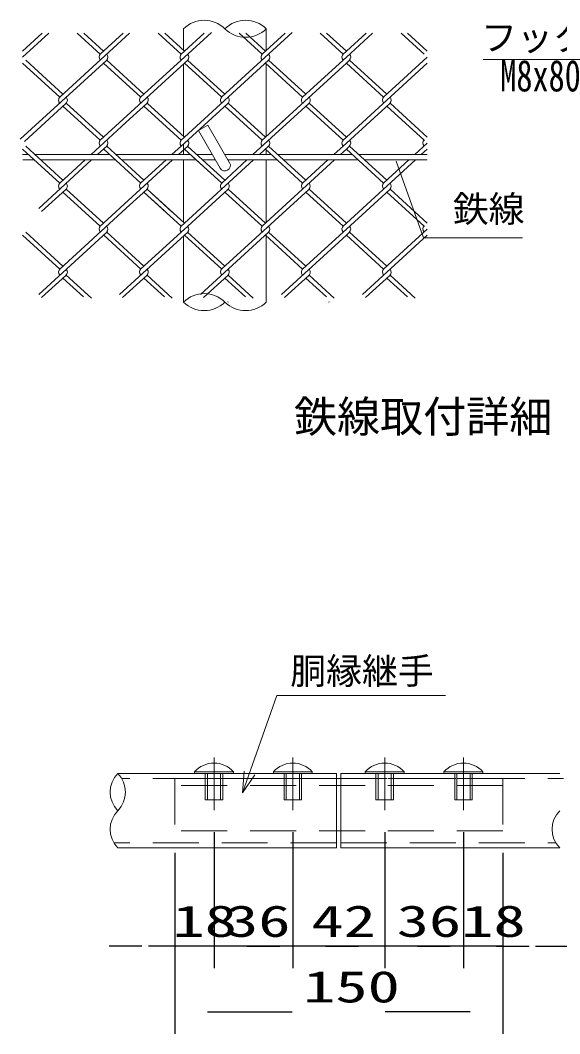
# Model space of a CAD drawing. Units: millimetres, scale not verified. Extents: x -4210 to 4210, y -2971 to 2972.
# Drawn here: x 1132 to 2118, y -1114 to 740 of the extents above; entities that cross this region are included whole.
import ezdxf
from ezdxf.enums import TextEntityAlignment as Align

# ---------------------------------------------------------------- set-up
doc = ezdxf.new("R2010")
doc.units = ezdxf.units.MM
doc.header["$LTSCALE"] = 10
doc.linetypes.add('USER2', pattern=[50.5, 30, -9, 2.5, -9])
doc.linetypes.add('USER3', pattern=[12.6, 8.4, -4.2])
for name, color, linetype, lineweight in [('0-A_D-STR-TXT', 7, 'Continuous', 13), ('0-D_3', 3, 'Continuous', 13), ('0-E_26', 2, 'USER2', 13), ('0-F_1', 1, 'Continuous', 9), ('1-0_27', 7, 'Continuous', 13), ('1-1_28', 7, 'Continuous', 13), ('1-3_11', 59, 'Continuous', 9), ('1-4_2', 7, 'Continuous', 13)]:
    doc.layers.add(name, color=color, linetype=linetype, lineweight=lineweight)
doc.layers.add('1-5_24', color=7, linetype='Continuous')
doc.styles.add('ＭＳ ゴシック', font='')
doc.styles.get('ＭＳ ゴシック').set_extended_font_data('MS Gothic')

msp = doc.modelspace()

# ---------------------------------------------------------------- linework, layer by layer
at = {"layer": '0-A_D-STR-TXT'}
msp.add_lwpolyline([(2050, 342.47), (1869.13, 342.47), (1819.47, 482.68)], dxfattribs=at)
at = {"layer": '0-D_3'}
for p, q in [((1457.71, 538.74), (1475.03, 548.74)), ((1457.71, 538.74), (1497.53, 469.77)), ((1475.03, 548.74), (1514.85, 479.77)), ((1136.14, 494.77), (1147.05, 494.77)), ((1136.62, 484.77), (1157.97, 484.77)), ((1158.9, 494.77), (1295.07, 494.77)), ((1169.81, 484.77), (1305.99, 484.77)), ((1306.91, 494.77), (1443.09, 494.77)), ((1317.83, 484.77), (1454, 484.77)), ((1454.93, 494.77), (1483.09, 494.77)), ((1465.85, 484.77), (1488.87, 484.77)), ((1506.19, 494.77), (1591.11, 494.77)), ((1511.96, 484.77), (1602.02, 484.77)), ((1602.95, 494.77), (1739.13, 494.77)), ((1613.86, 484.77), (1750.04, 484.77)), ((1750.97, 494.77), (1876.23, 494.77)), ((1761.88, 484.77), (1876.23, 484.77)), ((1450.75, -634.74), (1521.95, -634.74)), ((1450.75, -634.74), (1450.75, -637.52)), ((1450.75, -637.52), (1521.95, -637.52)), ((1521.95, -634.74), (1521.95, -637.52)), ((1594.75, -634.74), (1665.95, -634.74)), ((1594.75, -634.74), (1594.75, -637.52)), ((1594.75, -637.52), (1665.95, -637.52)), ((1665.95, -634.74), (1665.95, -637.52)), ((1833.95, -634.74), (1762.75, -634.74)), ((1762.75, -634.74), (1762.75, -637.52)), ((1833.95, -637.52), (1762.75, -637.52)), ((1833.95, -634.74), (1833.95, -637.52)), ((1977.95, -634.74), (1906.75, -634.74)), ((1906.75, -634.74), (1906.75, -637.52)), ((1977.95, -637.52), (1906.75, -637.52)), ((1977.95, -634.74), (1977.95, -637.52))]:
    msp.add_line(p, q, dxfattribs=at)
at = {"layer": '0-D_3', "linetype": 'USER3'}
for p, q in [((1414.35, -646.72), (1414.35, -742.32)), ((2014.35, -646.72), (1414.35, -646.72)), ((1470.35, -637.52), (1470.35, -685.52)), ((1474.35, -637.52), (1474.35, -685.52)), ((1498.35, -637.52), (1498.35, -685.52)), ((1502.35, -637.52), (1502.35, -685.52)), ((1614.35, -637.52), (1614.35, -685.52)), ((1618.35, -637.52), (1618.35, -685.52)), ((1642.35, -637.52), (1642.35, -685.52)), ((1646.35, -637.52), (1646.35, -685.52)), ((1782.35, -637.52), (1782.35, -685.52)), ((1786.35, -637.52), (1786.35, -685.52)), ((1810.35, -637.52), (1810.35, -685.52)), ((1814.35, -637.52), (1814.35, -685.52)), ((1926.35, -637.52), (1926.35, -685.52)), ((1930.35, -637.52), (1930.35, -685.52)), ((1954.35, -637.52), (1954.35, -685.52)), ((1958.35, -637.52), (1958.35, -685.52)), ((2014.35, -646.72), (2014.35, -742.32)), ((2014.35, -659.52), (1414.35, -659.52)), ((1470.35, -685.52), (1502.35, -685.52)), ((1614.35, -685.52), (1646.35, -685.52)), ((1814.35, -685.52), (1782.35, -685.52)), ((1958.35, -685.52), (1926.35, -685.52)), ((2014.35, -742.32), (1414.35, -742.32))]:
    msp.add_line(p, q, dxfattribs=at)
at = {"layer": '0-D_3'}
for centre, radius, start, end in [((1506.19, 474.77), 10, 210, 30), ((1486.35, -665.12), 46.8, 40.47549, 139.52451), ((1630.35, -665.12), 46.8, 40.47549, 139.52451), ((1798.35, -665.12), 46.8, 40.47549, 139.52451), ((1942.35, -665.12), 46.8, 40.47549, 139.52451)]:
    msp.add_arc(centre, radius, start, end, dxfattribs=at)
at = {"layer": '0-E_26'}
for p, q in [((1486.35, -608.38), (1486.35, -704.82)), ((1630.35, -608.38), (1630.35, -704.82)), ((1798.35, -608.38), (1798.35, -704.82)), ((1942.35, -608.38), (1942.35, -704.82))]:
    msp.add_line(p, q, dxfattribs=at)
at = {"layer": '0-F_1'}
for p, q in [((1430.56, 724.77), (1430.56, 685.29)), ((1581.81, 685.29), (1581.81, 724.77)), ((1430.56, 660.63), (1430.56, 527.95)), ((1581.81, 527.95), (1581.81, 660.63)), ((1430.56, 514.14), (1430.56, 494.77)), ((1581.81, 494.77), (1581.81, 503.29)), ((1430.56, 484.77), (1430.56, 370.62)), ((1581.81, 370.62), (1581.81, 484.77)), ((1430.56, 345.95), (1430.56, 224.77)), ((1581.81, 224.77), (1581.81, 348.92)), ((1710.35, -637.52), (1310.35, -637.52)), ((1710.35, -637.52), (1710.35, -773.52)), ((1718.35, -637.52), (1718.35, -773.52)), ((1718.35, -637.52), (2118.35, -637.52)), ((1710.35, -773.52), (1310.35, -773.52)), ((1718.35, -773.52), (2118.35, -773.52))]:
    msp.add_line(p, q, dxfattribs=at)
at = {"layer": '0-F_1', "linetype": 'USER3'}
for p, q in [((1710.35, -646.72), (1317.51, -646.72)), ((1718.35, -646.72), (2125.51, -646.72)), ((1710.35, -764.32), (1303.19, -764.32)), ((1718.35, -764.32), (2111.19, -764.32))]:
    msp.add_line(p, q, dxfattribs=at)
at = {"layer": '1-0_27', "lineweight": 25}
for p, q in [((1486.35, -744.82), (1486.35, -993.52)), ((1486.35, -744.82), (1486.35, -993.52)), ((1630.35, -744.82), (1630.35, -993.52)), ((1630.35, -744.82), (1630.35, -993.52)), ((1798.35, -744.82), (1798.35, -993.52)), ((1798.35, -744.82), (1798.35, -993.52)), ((1942.35, -744.82), (1942.35, -993.52)), ((1942.35, -744.82), (1942.35, -993.52)), ((1414.35, -782.32), (1414.35, -993.52)), ((1414.35, -782.32), (1414.35, -1113.52)), ((2014.35, -782.32), (2014.35, -993.52)), ((2014.35, -782.32), (2014.35, -1113.52)), ((1354.35, -953.52), (1294.35, -953.52)), ((1426.35, -953.52), (1366.35, -953.52)), ((1486.35, -953.52), (1414.35, -953.52)), ((1630.35, -953.52), (1486.35, -953.52)), ((1570.35, -953.52), (1510.35, -953.52)), ((1546.35, -953.52), (1606.35, -953.52)), ((1798.35, -953.52), (1630.35, -953.52)), ((1738.35, -953.52), (1678.35, -953.52)), ((1690.35, -953.52), (1750.35, -953.52)), ((1942.35, -953.52), (1798.35, -953.52)), ((1882.35, -953.52), (1822.35, -953.52)), ((1858.35, -953.52), (1918.35, -953.52)), ((2014.35, -953.52), (1942.35, -953.52)), ((2002.35, -953.52), (2062.35, -953.52)), ((2074.35, -953.52), (2134.35, -953.52)), ((1474.35, -1073.52), (1629.35, -1073.52)), ((1954.35, -1073.52), (1799.35, -1073.52))]:
    msp.add_line(p, q, dxfattribs=at)
at = {"layer": '1-0_27'}
for centre, radius, start, end in [((1468.37, 686.72), 53.65, 45.18146, 134.81854), ((1544, 686.72), 53.65, 45.18146, 134.81854), ((1544, 762.82), 53.65, 225.18146, 314.81854), ((1468.37, 186.72), 53.65, 45.18146, 134.81854), ((1468.37, 262.82), 53.65, 225.18146, 314.81854), ((1544, 262.82), 53.65, 225.18146, 314.81854), ((1344.57, -671.52), 48.24, 135.18146, 224.81854), ((1276.14, -671.52), 48.24, 315.18146, 44.81854), ((1344.57, -739.52), 48.24, 135.18146, 224.81854), ((2152.57, -739.52), 48.24, 135.18146, 224.81854)]:
    msp.add_arc(centre, radius, start, end, dxfattribs=at)
at = {"layer": '1-1_28'}
for p, q in [((2279.19, 668.81), (1978.17, 668.81)), ((1538.29, -672.89), (1541.39, -633.01)), ((1538.29, -672.89), (1560.92, -639.9))]:
    msp.add_line(p, q, dxfattribs=at)
msp.add_lwpolyline([(1538.29, -672.89), (1601.22, -494.61), (1909.25, -494.61)], dxfattribs=at)
at = {"layer": '1-3_11'}
for p, q in [((1136.14, 683.81), (1172.19, 716.84)), ((1136.14, 672.96), (1184.03, 716.84)), ((1204.75, 600.19), (1332.05, 716.84)), ((1236.27, 716.84), (1278.28, 678.34)), ((1248.11, 716.84), (1284.16, 683.81)), ((1278.24, 678.38), (1320.2, 716.84)), ((1384.29, 716.84), (1426.3, 678.34)), ((1432.18, 672.96), (1481.6, 718.24)), ((1500.78, 600.19), (1629.27, 717.92)), ((1532.31, 716.84), (1574.32, 678.34)), ((1544.15, 716.84), (1580.2, 683.81)), ((1574.28, 678.38), (1616.24, 716.84)), ((1680.33, 716.84), (1722.34, 678.34)), ((1728.22, 672.96), (1776.1, 716.84)), ((1828.35, 716.84), (1870.36, 678.34)), ((1840.19, 716.84), (1876.23, 683.81)), ((1132.05, 522.72), (1290.08, 667.53)), ((1142.04, 667.55), (1210.15, 605.14)), ((1290.04, 667.57), (1358.17, 605.14)), ((1352.76, 600.19), (1432.18, 672.96)), ((1426.26, 678.38), (1432.18, 683.81)), ((1432.18, 662.11), (1438.1, 667.53)), ((1432.18, 526.47), (1586.12, 667.53)), ((1438.08, 667.55), (1506.19, 605.14)), ((1586.07, 667.57), (1654.21, 605.14)), ((1648.8, 600.19), (1728.22, 672.96)), ((1722.29, 678.38), (1728.22, 683.81)), ((1728.22, 662.11), (1734.14, 667.53)), ((1734.11, 667.55), (1802.22, 605.14)), ((1796.82, 600.19), (1876.23, 672.96)), ((1136.14, 662.11), (1204.23, 599.71)), ((1278.24, 521.05), (1432.18, 662.11)), ((1284.16, 662.11), (1352.25, 599.71)), ((1432.18, 662.11), (1500.27, 599.71)), ((1580.67, 661.67), (1648.31, 599.69)), ((1609.78, 553.58), (1728.22, 662.11)), ((1728.22, 662.11), (1796.3, 599.71)), ((1728.22, 526.47), (1876.23, 662.11)), ((1216.07, 599.71), (1215.55, 600.19)), ((1512.11, 599.71), (1511.59, 600.19)), ((1660.13, 599.71), (1659.61, 600.19)), ((1139.66, 518.84), (1215.55, 588.39)), ((1204.75, 588.39), (1204.23, 588.86)), ((1210.15, 583.44), (1278.28, 521.01)), ((1216.07, 588.86), (1284.16, 526.47)), ((1319.15, 547.68), (1363.57, 588.39)), ((1358.17, 583.44), (1426.26, 521.05)), ((1364.09, 588.86), (1432.18, 526.47)), ((1432.18, 515.62), (1511.59, 588.39)), ((1500.78, 588.39), (1500.27, 588.86)), ((1506.19, 583.44), (1574.3, 521.03)), ((1512.11, 588.86), (1580.2, 526.47)), ((1557.44, 494.77), (1659.61, 588.39)), ((1648.8, 588.39), (1648.29, 588.86)), ((1654.21, 583.44), (1722.29, 521.05)), ((1660.13, 588.86), (1728.22, 526.47)), ((1728.22, 515.62), (1807.63, 588.39)), ((1802.22, 583.44), (1870.34, 521.03)), ((1808.15, 588.86), (1876.23, 526.47)), ((1574.28, 521.05), (1613.17, 556.69)), ((1261.4, 494.77), (1325.2, 553.23)), ((1426.26, 521.05), (1432.18, 526.47)), ((1722.29, 521.05), (1728.22, 526.47)), ((1136.14, 504.77), (1204.23, 442.38)), ((1142.04, 510.22), (1210.15, 447.8)), ((1273.25, 494.77), (1290.08, 510.2)), ((1284.63, 504.34), (1352.27, 442.36)), ((1290.04, 510.24), (1358.17, 447.8)), ((1409.42, 494.77), (1432.18, 515.62)), ((1421.27, 494.77), (1432.18, 504.77)), ((1432.18, 504.77), (1438.1, 510.2)), ((1432.18, 504.77), (1500.27, 442.38)), ((1438.08, 510.22), (1506.19, 447.8)), ((1569.28, 494.77), (1586.12, 510.2)), ((1580.67, 504.34), (1648.31, 442.36)), ((1586.07, 510.24), (1654.21, 447.8)), ((1705.46, 494.77), (1728.22, 515.62)), ((1717.3, 494.77), (1728.22, 504.77)), ((1728.22, 504.77), (1734.14, 510.2)), ((1728.22, 504.77), (1796.3, 442.38)), ((1734.11, 510.22), (1802.22, 447.8)), ((1853.48, 494.77), (1876.23, 515.62)), ((1865.32, 494.77), (1876.23, 504.77)), ((1165.72, 396.24), (1262.33, 484.77)), ((1204.75, 442.85), (1250.49, 484.77)), ((1277.77, 363.28), (1410.35, 484.77)), ((1352.76, 442.85), (1398.51, 484.77)), ((1432.18, 369.14), (1558.37, 484.77)), ((1446.94, 491.25), (1481.19, 459.86)), ((1500.27, 442.38), (1546.53, 484.77)), ((1574.25, 363.69), (1706.39, 484.77)), ((1648.8, 442.85), (1694.55, 484.77)), ((1728.22, 369.14), (1854.41, 484.77)), ((1796.82, 442.85), (1842.57, 484.77)), ((1171.13, 390.34), (1215.55, 431.06)), ((1204.75, 431.06), (1204.23, 431.53)), ((1216.07, 442.38), (1215.55, 442.85)), ((1216.07, 431.53), (1284.16, 369.14)), ((1319.15, 390.34), (1363.57, 431.06)), ((1364.07, 431.55), (1432.18, 369.14)), ((1364.09, 431.53), (1410, 389.46)), ((1430.93, 357.14), (1511.59, 431.06)), ((1500.78, 431.06), (1500.27, 431.53)), ((1500.78, 285.52), (1659.61, 431.06)), ((1512.11, 442.38), (1511.59, 442.85)), ((1512.11, 431.53), (1580.2, 369.14)), ((1660.13, 431.53), (1728.22, 369.14)), ((1728.22, 358.29), (1807.63, 431.06)), ((1808.15, 431.53), (1876.23, 369.14)), ((1210.15, 426.1), (1278.24, 363.71)), ((1358.15, 426.12), (1426.3, 363.67)), ((1358.17, 426.1), (1395.81, 391.61)), ((1506.19, 426.1), (1574.32, 363.67)), ((1654.21, 426.1), (1722.32, 363.69)), ((1802.22, 426.1), (1870.34, 363.69)), ((1204.75, 285.52), (1325.2, 395.89)), ((1142.04, 352.88), (1210.15, 290.47)), ((1165.72, 238.91), (1290.08, 352.86)), ((1290.04, 352.9), (1358.17, 290.47)), ((1352.76, 285.52), (1432.18, 358.29)), ((1426.26, 363.71), (1432.18, 369.14)), ((1432.18, 347.43), (1438.1, 352.86)), ((1438.08, 352.88), (1506.19, 290.47)), ((1461.76, 238.91), (1586.12, 352.86)), ((1586.07, 352.9), (1654.21, 290.47)), ((1648.8, 285.52), (1728.22, 358.29)), ((1722.29, 363.71), (1728.22, 369.14)), ((1728.22, 347.43), (1734.14, 352.86)), ((1734.11, 352.88), (1802.22, 290.47)), ((1796.82, 285.52), (1876.23, 358.29)), ((1136.14, 347.43), (1204.23, 285.04)), ((1284.63, 347), (1352.29, 285)), ((1313.74, 238.91), (1432.18, 347.43)), ((1432.18, 347.43), (1500.27, 285.04)), ((1580.67, 347), (1648.33, 285)), ((1609.78, 238.91), (1728.22, 347.43)), ((1728.22, 347.43), (1796.3, 285.04)), ((1757.8, 238.91), (1876.23, 347.43)), ((1660.13, 285.04), (1659.61, 285.52)), ((1171.13, 233.01), (1215.55, 273.72)), ((1210.15, 268.77), (1247.79, 234.27)), ((1216.07, 274.19), (1261.98, 232.13)), ((1319.15, 233.01), (1363.57, 273.72)), ((1358.17, 268.77), (1395.81, 234.27)), ((1364.09, 274.19), (1410, 232.13)), ((1467.16, 233.01), (1511.59, 273.72)), ((1506.19, 268.77), (1543.83, 234.27)), ((1512.11, 274.19), (1558.02, 232.13)), ((1615.18, 233.01), (1659.61, 273.72)), ((1648.8, 273.72), (1648.29, 274.19)), ((1654.21, 268.77), (1691.85, 234.27)), ((1660.13, 274.19), (1706.04, 232.13)), ((1763.2, 233.01), (1807.63, 273.72)), ((1802.22, 268.77), (1839.87, 234.27)), ((1808.15, 274.19), (1854.05, 232.13))]:
    msp.add_line(p, q, dxfattribs=at)
for points in [[(1396.13, 716.84), (1432.18, 683.81), (1468.22, 716.84)], [(1692.17, 716.84), (1728.22, 683.81), (1764.26, 716.84)]]:
    msp.add_lwpolyline(points, dxfattribs=at)
for centre, start, end in [((1284.16, 672.96), 132.5, 222.5), ((1284.16, 672.96), 132.5, 222.5), ((1284.16, 672.96), 312.5, 42.5), ((1284.16, 672.96), 312.5, 42.5), ((1432.18, 672.96), 132.5, 222.5), ((1432.18, 672.96), 312.5, 42.5), ((1580.2, 672.96), 132.5, 222.5), ((1580.2, 672.96), 132.5, 222.5), ((1580.2, 672.96), 312.5, 42.5), ((1580.2, 672.96), 312.5, 42.5), ((1728.22, 672.96), 132.5, 222.5), ((1728.22, 672.96), 312.5, 42.5), ((1210.15, 594.29), 132.5, 227.5), ((1210.15, 594.29), 312.5, 47.5), ((1358.17, 594.29), 132.5, 222.5), ((1358.17, 594.29), 312.5, 42.5), ((1506.19, 594.29), 132.5, 227.5), ((1506.19, 594.29), 312.5, 47.5), ((1654.21, 594.29), 132.5, 227.5), ((1654.21, 594.29), 312.5, 47.5), ((1802.22, 594.29), 132.5, 222.5), ((1802.22, 594.29), 312.5, 42.5), ((1284.16, 515.62), 132.5, 222.5), ((1284.16, 515.62), 132.5, 222.5), ((1284.16, 515.62), 312.5, 42.5), ((1284.16, 515.62), 312.5, 42.5), ((1432.18, 515.62), 132.5, 222.5), ((1432.18, 515.62), 312.5, 42.5), ((1580.2, 515.62), 132.5, 222.5), ((1580.2, 515.62), 132.5, 222.5), ((1580.2, 515.62), 312.5, 42.5), ((1580.2, 515.62), 312.5, 42.5), ((1728.22, 515.62), 132.5, 222.5), ((1728.22, 515.62), 312.5, 42.5), ((1876.23, 515.62), 132.5, 222.5), ((1876.23, 515.62), 132.5, 222.5), ((1210.15, 436.95), 132.5, 227.5), ((1210.15, 436.95), 312.5, 47.5), ((1358.17, 436.95), 132.5, 222.5), ((1358.17, 436.95), 312.5, 42.5), ((1506.19, 436.95), 132.5, 227.5), ((1506.19, 436.95), 312.5, 47.5), ((1654.21, 436.95), 132.5, 222.5), ((1654.21, 436.95), 312.5, 42.5), ((1802.22, 436.95), 132.5, 222.5), ((1802.22, 436.95), 312.5, 42.5), ((1284.16, 358.29), 132.5, 222.5), ((1284.16, 358.29), 312.5, 42.5), ((1432.18, 358.29), 132.5, 222.5), ((1432.18, 358.29), 312.5, 42.5), ((1580.2, 358.29), 132.5, 222.5), ((1580.2, 358.29), 132.5, 222.5), ((1580.2, 358.29), 312.5, 42.5), ((1580.2, 358.29), 312.5, 42.5), ((1728.22, 358.29), 132.5, 222.5), ((1728.22, 358.29), 312.5, 42.5), ((1876.23, 358.29), 132.5, 222.5), ((1876.23, 358.29), 132.5, 222.5), ((1210.15, 279.62), 132.5, 222.5), ((1210.15, 279.62), 312.5, 42.5), ((1358.17, 279.62), 132.5, 222.5), ((1358.17, 279.62), 312.5, 42.5), ((1506.19, 279.62), 132.5, 222.5), ((1506.19, 279.62), 312.5, 42.5), ((1654.21, 279.62), 132.5, 227.5), ((1654.21, 279.62), 312.5, 47.5), ((1802.22, 279.62), 132.5, 222.5), ((1802.22, 279.62), 312.5, 42.5)]:
    msp.add_arc(centre, 8, start, end, dxfattribs=at)
at = {"layer": '1-4_2'}
for p, q in [((1696.43, 225.04), (1696.13, 224.77)), ((1696.72, 224.77), (1696.43, 225.04))]:
    msp.add_line(p, q, dxfattribs=at)
msp.add_lwpolyline([(1512.4, 224.77), (1511.96, 225.18), (1511.52, 224.77)], dxfattribs=at)

# ---------------------------------------------------------------- texts
at = {"layer": '0-A_D-STR-TXT', "style": 'ＭＳ ゴシック'}
for s, p in [('フックB.N', (1974.72, 670.36)), ('鉄線', (1922.84, 356.83)), ('胴縁継手', (1625.69, -488.39))]:
    msp.add_text(s, height=48.09, dxfattribs=at).set_placement(p, align=Align.BOTTOM_LEFT)
at = {"layer": '1-0_27', "style": 'ＭＳ ゴシック', "width": 1.5}
for s, p in [('18', (1410.35, -953.62)), ('36', (1508.35, -953.62)), ('42', (1664.35, -953.62)), ('36', (1820.35, -953.62)), ('18', (1938.35, -953.62)), ('150', (1649.35, -1073.62))]:
    msp.add_text(s, height=57.7, dxfattribs=at).set_placement(p, align=Align.BOTTOM_LEFT)
at = {"layer": '1-1_28', "style": 'ＭＳ ゴシック', "width": 0.75}
msp.add_text('M8x80', height=57.7, dxfattribs=at).set_placement((2009.68, 592.86), align=Align.BOTTOM_LEFT)
at = {"layer": '1-5_24', "style": 'ＭＳ ゴシック'}
msp.add_text('鉄線取付詳細', height=57.7, dxfattribs=at).set_placement((1632.5, -30.82), align=Align.BOTTOM_LEFT)

doc.saveas('drawing.dxf')
